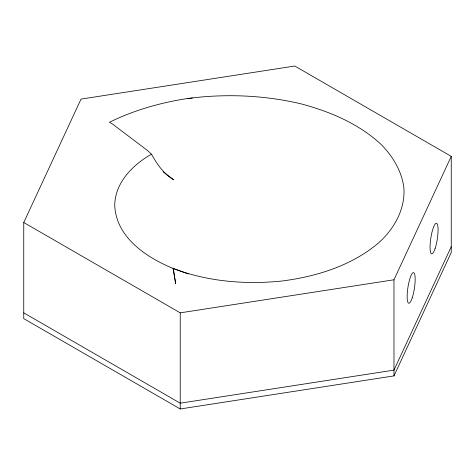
<?xml version="1.0" encoding="UTF-8"?>
<svg xmlns="http://www.w3.org/2000/svg" width="475" height="475" viewBox="0 0 475 475"><rect width="100%" height="100%" fill="white"/><g stroke="black" fill="none" stroke-linecap="round" stroke-linejoin="round"><path stroke-width="0.71" d="M23.75 222.508L81.023 99.097L294.773 66.031L451.25 156.37L451.25 252.492L393.977 375.903L180.227 408.969L23.75 318.63L23.75 222.508L180.227 312.847L393.977 279.781L451.25 156.37M451.25 246.715L393.977 370.12L180.227 403.186L23.75 312.847M173.019 268.375L175.685 283.723L173.316 268.523C207.765 281.639 245.326 284.733 281.812 281.04C316.481 276.581 351.411 265.816 378.516 242.974C394.191 228.944 405.513 208.994 403.857 187.465C401.595 170.798 392.688 156.121 380.98 144.311C358.352 123.352 329.234 111.233 299.731 103.508L299.392 103.461C262.752 95.018 224.723 93.658 187.477 98.509C160.485 102.683 133.992 110.182 109.44 122.265L112.433 123.993L147.535 150.528L151.501 154.161C132.893 164.76 115.015 182.542 114.724 205.325C115.989 237.108 146.282 257.503 173.019 268.375L188.272 273.95M188.433 98.42L187.518 98.675L192.422 98.046M163.186 171.808L173.648 179.776C163.572 173.927 157.023 164.107 151.501 154.161M393.977 279.781L393.977 375.903M180.227 312.847L180.227 408.969M412.193 297.908A15.491 3.272 -81.2 0 0 413.992 272.876A15.491 3.272 -81.2 0 0 407.283 292.998A15.491 3.272 -81.2 0 0 412.193 297.908M435.106 248.544A15.491 3.272 -81.2 0 0 436.905 223.511A15.491 3.272 -81.2 0 0 430.196 243.633A15.491 3.272 -81.2 0 0 435.106 248.544"/></g></svg>
